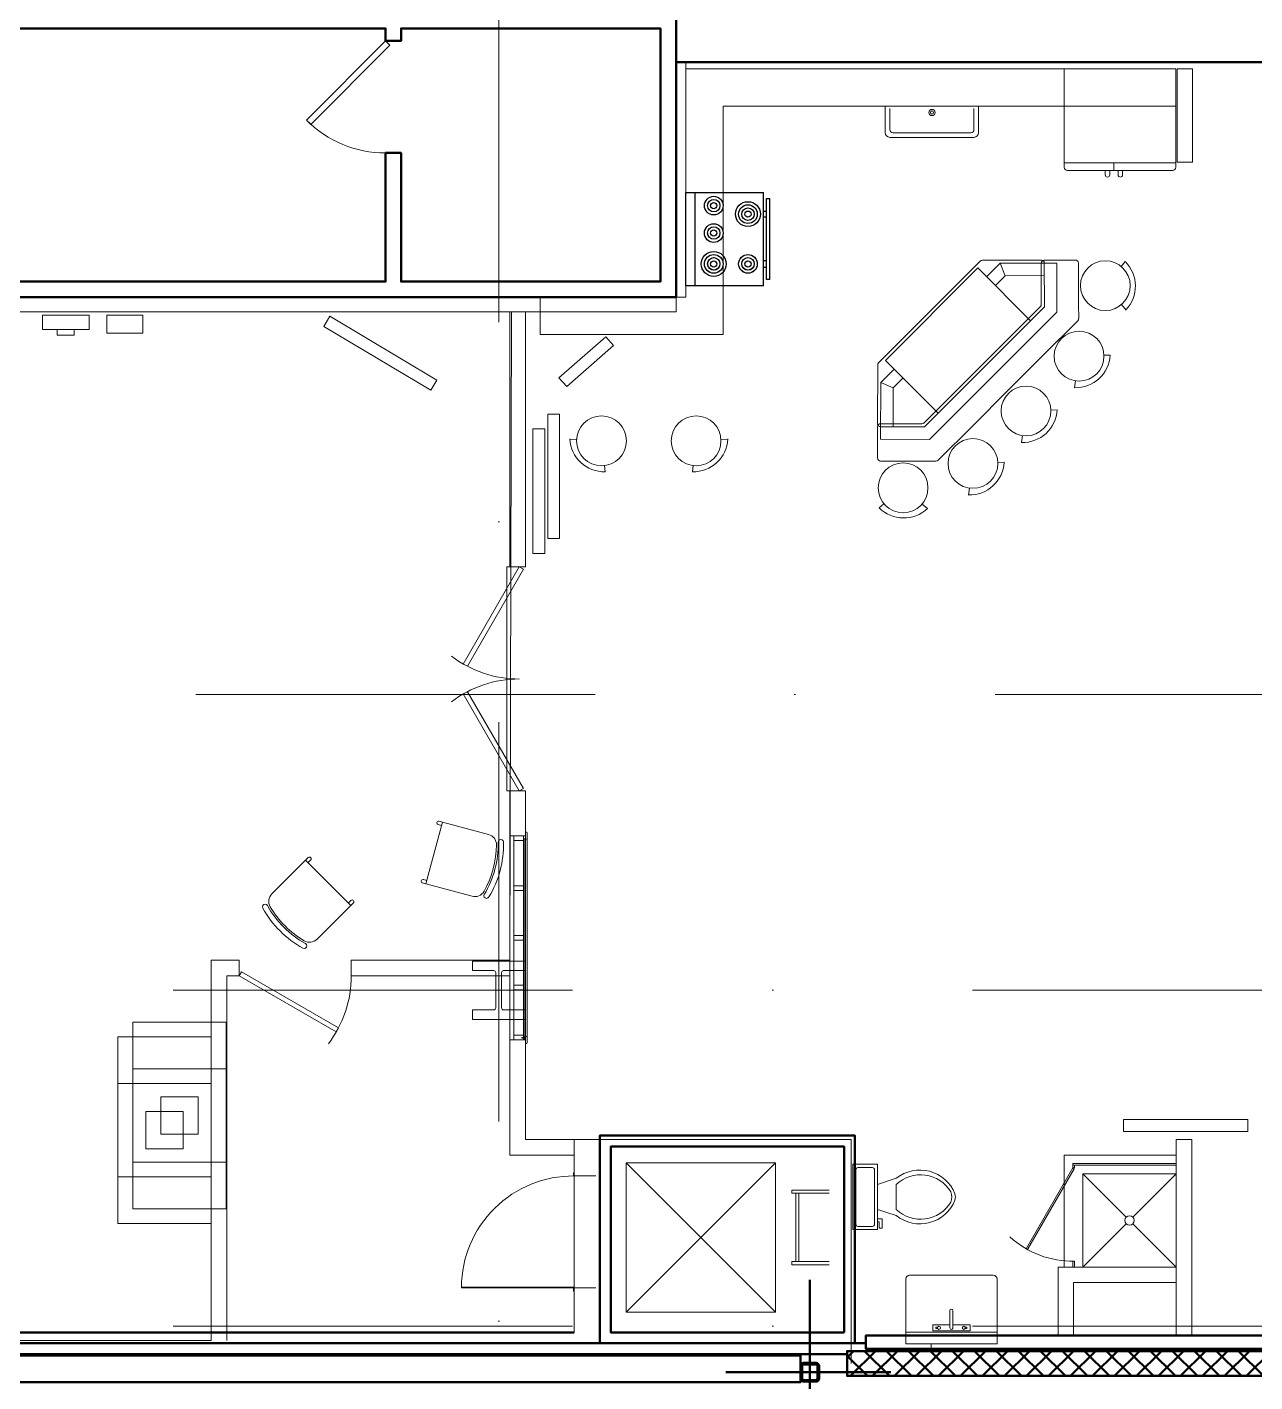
# Model space of a CAD drawing. Header units: inches. Extents: x -399 to 3145, y -842 to 1753.
# Drawn here: x 2116.5 to 2511.1, y 198.1 to 633.6 of the extents above; entities that cross this region are included whole.
import ezdxf

# ---------------------------------------------------------------- set-up
doc = ezdxf.new("R2010")
doc.units = ezdxf.units.IN
doc.header["$MEASUREMENT"] = 0
doc.linetypes.add('IMPORT-DGN Style 4 _2_', pattern=[256.963558, 128.401528, -64.200764, 0.160502, -64.200764])
for name, color, linetype, lineweight in [('Level 10', 7, 'Continuous', 9), ('Level 12', 7, 'Continuous', 9), ('Level 13', 7, 'Continuous', 9), ('Level 18', 7, 'Continuous', 9), ('Level 25', 7, 'Continuous', 9), ('Level 28', 7, 'Continuous', 9), ('Level 52', 7, 'Continuous', 9), ('Level 9', 252, 'Continuous', 30)]:
    doc.layers.add(name, color=color, linetype=linetype, lineweight=lineweight)

# ---------------------------------------------------------------- blocks, each defined once
blk = doc.blocks.new('1st-Floor-WCB_dwg_Table 3-825213-Level 1')
at = {"layer": 'Level 52'}
for p, q in [((4.6, 167), (-1.5, 163.5)), ((1.1, 173.1), (63.8, 64.5)), ((60.3, 70.5), (54.3, 67)), ((-128.9, -69.3), (-128.9, -62.4)), ((-17.4, -69.3), (-17.4, -62.4)), ((-10.5, -69.3), (-10.5, -62.4))]:
    blk.add_line(p, q, dxfattribs=at)
at = {"layer": 'Level 52', "flags": 128}
for points in [[(-5, 169.6), (1.1, 173.1), (82, 219.8)], [(144.7, 111.2), (63.8, 64.5), (57.7, 61)], [(-135.9, -62.4), (-135.9, -69.3), (-135.9, -162.8)], [(-135.9, -69.3), (-10.5, -69.3), (-10.5, -162.8)]]:
    blk.add_lwpolyline(points, dxfattribs=at)
at = {"layer": 'Level 52'}
for centre, radius, start, end in [((92.5, 201.7), 20.9, 44.399, 119.9991), ((109.9, 226.1), 5.23, 43.7632, 225.9232), ((-27.6, 84.1), 192.5, 14.0847, 45.9147), ((-27.6, 84.1), 189, 15.5991, 44.399), ((-27.6, 84.1), 202.9, 14.1318, 45.8676), ((-3.2, 166.6), 3.48, 119.9991, 299.9991), ((134.3, 129.3), 20.9, 299.9991, 15.5991), ((164.1, 132.2), 5.23, 194.0749, 16.2829), ((56, 64), 3.48, 119.9991, 299.9991), ((-132.4, -62.4), 3.48, 0, 180), ((-13.9, -62.4), 3.48, 360, 180), ((-115, -162.8), 20.9, 180, 255.6), ((-127.4, -190.1), 5.23, 74.0759, 256.2839), ((-73.2, 0), 192.5, 254.0856, 285.9157), ((-73.2, 0), 189, 255.6, 284.4), ((-31.4, -162.8), 20.9, 284.4, 0), ((-18.9, -190.1), 5.23, 283.7641, 105.9241), ((-73.2, 0), 202.9, 254.1327, 285.8685)]:
    blk.add_arc(centre, radius, start, end, dxfattribs=at)
blk = doc.blocks.new('1st-Floor-WCB_dwg_BARSTOL2_2-825214-Level 1')
at = {"layer": 'Level 52'}
for p, q in [((-36.3, 28.2), (-45.3, 36.6)), ((38.3, 24.3), (49.4, 32.6))]:
    blk.add_line(p, q, dxfattribs=at)
blk.add_circle((-0.6, -5.1), 48.8, dxfattribs=at)
blk.add_arc((-0.1, -14.2), 68, 43.3791, 131.707, dxfattribs=at)
blk = doc.blocks.new('1st-Floor-WCB_dwg_ISLAND CABINET-825215-Level 1')
at = {"layer": 'Level 52'}
for p, q in [((-140.8, 0), (140.8, 0)), ((-226.7, -83), (-145.1, -1.8)), ((-128, -6.1), (128, -6.1)), ((-128, -6.1), (-128, -152.4)), ((128, -6.1), (128, -152.4)), ((145.1, -1.8), (226.7, -83)), ((-155.2, -54.9), (-165.3, -30.5)), ((155.2, -54.9), (165.3, -30.5)), ((128, -152.4), (-128, -152.4))]:
    blk.add_line(p, q, dxfattribs=at)
at = {"layer": 'Level 52', "flags": 128}
for points in [[(-244, -108.8), (-165.3, -30.5), (-128, -30.5)], [(244, -108.8), (165.3, -30.5), (128, -30.5)], [(-209.5, -108.9), (-155.2, -54.9), (-128, -54.9)], [(209.5, -108.9), (155.2, -54.9), (128, -54.9)], [(-231, -87.3), (-241.8, -98), (-252.6, -108.8), (-263.4, -119.5), (-274.2, -130.3)], [(226.7, -91.6), (166.3, -152.4), (-166.3, -152.4), (-226.7, -91.6), (-244, -108.8), (-176.4, -176.8), (176.4, -176.8), (244, -108.8), (226.7, -91.6), (166.3, -152.4), (-166.3, -152.4), (-226.7, -91.6)], [(-165.5, -144.5), (-179.7, -130.2), (-193.9, -115.9), (-208.2, -101.6), (-222.4, -87.3)], [(222.4, -87.3), (208.2, -101.6), (193.9, -115.9), (179.7, -130.2), (165.5, -144.5)], [(274.2, -130.3), (263.4, -119.5), (252.6, -108.8), (241.8, -98), (231, -87.3)], [(-274.2, -138.9), (-255.1, -158.1), (-236, -177.4), (-216.9, -196.6), (-197.8, -215.9)], [(161.2, -146.3), (80.6, -146.3), (0, -146.3), (-80.6, -146.3), (-161.2, -146.3)], [(197.8, -215.9), (216.9, -196.6), (236, -177.4), (255.1, -158.1), (274.2, -138.9)], [(-193.4, -217.7), (-96.7, -217.7), (0, -217.7), (96.7, -217.7), (193.4, -217.7)]]:
    blk.add_lwpolyline(points, dxfattribs=at)
at = {"layer": 'Level 52'}
for centre, start, end in [((140.8, -6.1), 45.1376, 90), ((-140.8, -6.1), 90, 134.8624), ((-226.7, -91.6), 44.812, 134.8624), ((-222.4, -87.3), 134.8624, 224.812), ((-222.4, -87.3), 134.8624, 164.8624), ((226.7, -91.6), 45.1376, 135.188), ((222.4, -87.3), 315.188, 45.1376), ((222.4, -87.3), 15.1376, 45.1376), ((-269.9, -134.6), 134.8624, 224.812), ((269.9, -134.6), 315.188, 45.1376), ((-161.2, -140.2), 224.812, 270), ((161.2, -140.2), 270, 315.188), ((-193.4, -211.6), 224.812, 270), ((193.4, -211.6), 270, 315.188)]:
    blk.add_arc(centre, 6.1, start, end, dxfattribs=at)
blk = doc.blocks.new('1st-Floor-WCB_dwg_RGOVN30T-825218-Level 1')
at = {"layer": 'Level 13'}
for p, q in [((0, -6.1), (0, 146.3)), ((0, 146.3), (182.9, 146.3)), ((182.9, 146.3), (182.9, -6.1)), ((0, 128), (182.9, 128)), ((0, -6.1), (182.9, -6.1)), ((12.2, -18.3), (12.2, -12.2)), ((12.2, -12.2), (170.7, -12.2)), ((12.2, -18.3), (170.7, -18.3)), ((36.6, -6.1), (36.6, -12.2)), ((48.8, -12.2), (48.8, -6.1)), ((134.1, -12.2), (134.1, -6.1)), ((146.3, -6.1), (146.3, -12.2)), ((170.7, -12.2), (170.7, -18.3))]:
    blk.add_line(p, q, dxfattribs=at)
for centre, radius in [((42.7, 91.4), 24.4), ((42.7, 91.4), 18.3), ((103.1, 91.4), 18.3), ((156.8, 91.4), 18.3), ((42.7, 91.4), 12.2), ((42.7, 91.4), 6.1), ((103.1, 91.4), 12.2), ((103.1, 91.4), 6.1), ((156.8, 91.4), 12.2), ((156.8, 91.4), 6.1), ((42.7, 24.4), 18.3), ((42.7, 24.4), 12.2), ((42.7, 24.4), 6.1), ((140.2, 24.4), 24.4), ((140.2, 24.4), 18.3), ((140.2, 24.4), 12.2), ((140.2, 24.4), 6.1)]:
    blk.add_circle(centre, radius, dxfattribs=at)
at = {"layer": 'Level 9'}
for p, q in [((0, -6.1), (0, 146.3)), ((0, 146.3), (182.9, 146.3)), ((182.9, 146.3), (182.9, -6.1)), ((0, 128), (182.9, 128)), ((0, -6.1), (182.9, -6.1)), ((12.2, -18.3), (12.2, -12.2)), ((12.2, -12.2), (170.7, -12.2)), ((12.2, -18.3), (170.7, -18.3)), ((36.6, -6.1), (36.6, -12.2)), ((48.8, -12.2), (48.8, -6.1)), ((134.1, -12.2), (134.1, -6.1)), ((146.3, -6.1), (146.3, -12.2)), ((170.7, -12.2), (170.7, -18.3))]:
    blk.add_line(p, q, dxfattribs=at)
for centre, radius in [((42.7, 91.4), 24.4), ((42.7, 91.4), 18.3), ((103.1, 91.4), 18.3), ((156.8, 91.4), 18.3), ((42.7, 91.4), 12.2), ((42.7, 91.4), 6.1), ((103.1, 91.4), 12.2), ((103.1, 91.4), 6.1), ((156.8, 91.4), 12.2), ((156.8, 91.4), 6.1), ((42.7, 24.4), 18.3), ((42.7, 24.4), 12.2), ((42.7, 24.4), 6.1), ((140.2, 24.4), 24.4), ((140.2, 24.4), 18.3), ((140.2, 24.4), 12.2), ((140.2, 24.4), 6.1)]:
    blk.add_circle(centre, radius, dxfattribs=at)
blk = doc.blocks.new('1st-Floor-WCB_dwg_stove-825219-Level 1')
at = {"layer": 'Level 52'}
for p, q in [((0, -91.4), (0, 91.4)), ((0, 91.4), (152.4, 91.4)), ((18.3, -91.4), (18.3, 91.4)), ((152.4, -91.4), (152.4, 91.4)), ((152.4, 54.9), (158.5, 54.9)), ((158.5, -79.2), (158.5, 79.2)), ((158.5, 79.2), (164.6, 79.2)), ((164.6, -79.2), (164.6, 79.2)), ((158.5, 42.7), (152.4, 42.7)), ((158.5, -42.7), (152.4, -42.7)), ((152.4, -54.9), (158.5, -54.9)), ((164.6, -79.2), (158.5, -79.2)), ((152.4, -91.4), (0, -91.4))]:
    blk.add_line(p, q, dxfattribs=at)
for centre, radius in [((54.9, 65.4), 18.3), ((54.9, 65.4), 12.2), ((54.9, 65.4), 6.1), ((121.9, 48.8), 24.4), ((121.9, 48.8), 18.3), ((121.9, 48.8), 12.2), ((121.9, 48.8), 6.1), ((54.9, 11.7), 18.3), ((54.9, 11.7), 12.2), ((54.9, 11.7), 6.1), ((54.9, -48.8), 24.4), ((54.9, -48.8), 18.3), ((54.9, -48.8), 12.2), ((54.9, -48.8), 6.1), ((121.9, -48.8), 18.3), ((121.9, -48.8), 12.2), ((121.9, -48.8), 6.1)]:
    blk.add_circle(centre, radius, dxfattribs=at)
at = {"rotation": 90}
blk.add_blockref('1st-Floor-WCB_dwg_RGOVN30T-825218-Level 1', (146.3, -91.4), dxfattribs=at)
blk = doc.blocks.new('1st-Floor-WCB_dwg_14W426-825231-Level 1')
at = {"layer": 'Level 12'}
for p, q in [((-3, 0), (3, 0)), ((0, 3), (0, -3))]:
    blk.add_line(p, q, dxfattribs=at)
at = {"layer": 'Level 12', "flags": 128}
for points in [[(-57.2, -51.1), (-57.2, -25.5), (-57.2, 0), (-57.2, 25.5), (-57.2, 51.1)], [(-57.2, 51.1), (-52.5, 51.1), (-47.8, 51.1), (-43.1, 51.1), (-38.5, 51.1)], [(-38.5, 51.1), (-38.5, 40.7), (-38.5, 30.3), (-38.5, 19.9), (-38.5, 9.5)], [(38.5, 9.5), (38.5, 19.9), (38.5, 30.3), (38.5, 40.7), (38.5, 51.1)], [(38.5, 51.1), (43.1, 51.1), (47.8, 51.1), (52.5, 51.1), (57.2, 51.1)], [(57.2, 51.1), (57.2, 25.5), (57.2, 0), (57.2, -25.5), (57.2, -51.1)], [(-34.7, 5.7), (-17.3, 5.7), (0, 5.7), (17.3, 5.7), (34.7, 5.7)], [(-38.5, -9.5), (-38.5, -19.9), (-38.5, -30.3), (-38.5, -40.7), (-38.5, -51.1)], [(34.7, -5.7), (17.3, -5.7), (0, -5.7), (-17.3, -5.7), (-34.7, -5.7)], [(38.5, -51.1), (38.5, -40.7), (38.5, -30.3), (38.5, -19.9), (38.5, -9.5)], [(-38.5, -51.1), (-43.1, -51.1), (-47.8, -51.1), (-52.5, -51.1), (-57.2, -51.1)], [(57.2, -51.1), (52.5, -51.1), (47.8, -51.1), (43.1, -51.1), (38.5, -51.1)]]:
    blk.add_lwpolyline(points, dxfattribs=at)
at = {"layer": 'Level 12'}
for centre, start, end in [((-34.7, 9.5), 180, 270), ((34.7, 9.5), 270, 360), ((-34.7, -9.5), 90, 180), ((34.7, -9.5), 0, 90)]:
    blk.add_arc(centre, 3.81, start, end, dxfattribs=at)
blk = doc.blocks.new('1st-Floor-WCB_dwg_DOR36R-825251-Level 1')
at = {"layer": 'Level 25'}
for p, q in [((-190.1, 109.7), (-194.6, 101.8)), ((0, 0), (-190.1, 109.7)), ((-4.6, -7.9), (-194.6, 101.8)), ((-4.6, -7.9), (0, 0))]:
    blk.add_line(p, q, dxfattribs=at)
blk.add_arc((0, 0), 219.5, 142.6899, 180, dxfattribs=at)
blk = doc.blocks.new('1st-Floor-WCB_dwg_GFAUCETT-825252-Level 1')
at = {"layer": 'Level 28'}
for p, q in [((-3, -6.1), (-3, -39.6)), ((3, -39.6), (3, -6.1))]:
    blk.add_line(p, q, dxfattribs=at)
at = {"layer": 'Level 28', "flags": 128}
for points in [[(-3, -12.2), (-36.6, -12.2), (-36.6, 0), (36.6, 0), (36.6, -12.2), (3, -12.2)], [(-27, -7.6), (-30.5, -7.6), (-30.5, -4.6), (-27, -4.6)], [(27, -7.6), (30.5, -7.6), (30.5, -4.6), (27, -4.6)]]:
    blk.add_lwpolyline(points, dxfattribs=at)
at = {"layer": 'Level 28'}
for centre in [(-24.4, -6.1), (24.4, -6.1)]:
    blk.add_circle(centre, 3.05, dxfattribs=at)
for centre, start, end in [((0, -6.1), 360, 180), ((0, -39.6), 180, 360)]:
    blk.add_arc(centre, 3.05, start, end, dxfattribs=at)
blk = doc.blocks.new('1st-Floor-WCB_dwg_flat 8 x 1_25-825253-Level 1')
at = {"layer": 'Level 28'}
for p, q in [((1.2, -0.5), (1.2, 0.5)), ((1.6, -0.5), (1.6, 0.5)), ((1.9, -0.5), (1.9, 0.5)), ((2.1, -0.3), (2.1, 0.3)), ((2.3, -0.5), (2.3, 0.5)), ((2.5, -0.3), (2.5, 0.3)), ((2.6, -0.5), (2.6, 0.5)), ((2.8, -0.3), (2.8, 0.3)), ((2.9, -0.5), (2.9, 0.5)), ((3.1, -0.3), (3.1, 0.3)), ((3.3, -0.5), (3.3, 0.5)), ((3.5, -0.3), (3.5, 0.3)), ((3.6, -0.5), (3.6, 0.5)), ((3.8, -0.3), (3.8, 0.3)), ((4.3, -0.5), (4.3, 0.5)), ((4.5, -0.3), (4.5, 0.3)), ((4.6, -0.5), (4.6, 0.5)), ((4.8, -0.3), (4.8, 0.3)), ((5, -0.5), (5, 0.5)), ((5.2, -0.3), (5.2, 0.3)), ((5.3, -0.5), (5.3, 0.5)), ((5.5, -0.3), (5.5, 0.3)), ((5.6, -0.5), (5.6, 0.5)), ((5.9, -0.3), (5.9, 0.3)), ((6, -0.5), (6, 0.5)), ((6.2, -0.3), (6.2, 0.3)), ((6.3, -0.5), (6.3, 0.5)), ((6.7, 0.5), (6.7, 0.5)), ((6.7, -0.5), (6.7, -0.5))]:
    blk.add_line(p, q, dxfattribs=at)
at = {"layer": 'Level 28', "flags": 128}
for points in [[(0.6, -0.5), (0, -1), (0, 1), (0.6, 0.5)], [(0.7, -0.3), (0.6, -0.5), (0.6, 0.5), (0.7, 0.3)], [(0.9, -0.5), (0.8, -0.3), (0.7, -0.3), (0.7, 0.3), (0.8, 0.3)], [(0.8, -0.3), (0.8, 0.3), (0.9, 0.5), (0.9, 0.5)], [(1.1, 0.3), (0.9, 0.5), (0.9, -0.5), (1.1, -0.3)], [(0.9, -0.5), (0.9, -0.5), (0.9, 0.5)], [(1.3, -0.5), (1.2, -0.5), (1.1, -0.3), (1.1, 0.3), (1.2, 0.5), (1.3, 0.5)], [(1.1, -0.3), (1.1, -0.3), (1.1, 0.3), (1.1, 0.3)], [(1.4, 0.3), (1.3, 0.5), (1.3, -0.5), (1.4, -0.3)], [(1.5, -0.3), (1.4, -0.3), (1.4, 0.3), (1.5, 0.3)], [(1.6, -0.5), (1.6, -0.5), (1.5, -0.3), (1.5, 0.3), (1.6, 0.5), (1.6, 0.5)], [(1.8, 0.3), (1.6, 0.5), (1.6, -0.5), (1.8, -0.3)], [(2, -0.5), (1.9, -0.5), (1.8, -0.3), (1.8, 0.3), (1.9, 0.5), (2, 0.5)], [(1.8, -0.3), (1.8, -0.3), (1.8, 0.3), (1.8, 0.3)], [(2.1, 0.3), (2, 0.5), (2, -0.5), (2.1, -0.3)], [(2.3, -0.5), (2.3, -0.5), (2.1, -0.3), (2.1, -0.3), (2.1, 0.3), (2.1, 0.3), (2.3, 0.5), (2.3, 0.5)], [(2.4, 0.3), (2.3, 0.5), (2.3, -0.5), (2.4, -0.3)], [(2.6, -0.5), (2.6, -0.5), (2.5, -0.3), (2.4, -0.3), (2.4, 0.3), (2.5, 0.3), (2.6, 0.5), (2.6, 0.5)], [(2.8, 0.3), (2.6, 0.5), (2.6, -0.5), (2.8, -0.3)], [(3, -0.5), (2.9, -0.5), (2.8, -0.3), (2.8, -0.3), (2.8, 0.3), (2.8, 0.3), (2.9, 0.5), (3, 0.5)], [(3.1, 0.3), (3, 0.5), (3, -0.5), (3.1, -0.3)], [(3.3, -0.5), (3.3, -0.5), (3.1, -0.3), (3.1, -0.3), (3.1, 0.3), (3.1, 0.3), (3.3, 0.5), (3.3, 0.5)], [(3.4, 0.3), (3.3, 0.5), (3.3, -0.5), (3.4, -0.3)], [(3.7, -0.5), (3.6, -0.5), (3.5, -0.3), (3.4, -0.3), (3.4, 0.3), (3.5, 0.3), (3.6, 0.5), (3.7, 0.5)], [(3.8, 0.3), (3.7, 0.5), (3.7, -0.5), (3.8, -0.3)], [(4, -0.5), (3.8, -0.3), (3.8, -0.3), (3.8, 0.3), (3.8, 0.3), (4, 0.5)], [(4.1, 0.3), (4, 0.5), (4, -0.5), (4.1, -0.3)], [(4, -0.5), (4, -0.5), (4, 0.5), (4, 0.5)], [(4.2, -0.3), (4.1, -0.3), (4.1, 0.3), (4.2, 0.3), (4.3, 0.5), (4.3, 0.5)], [(4.3, -0.5), (4.3, -0.5), (4.2, -0.3), (4.2, 0.3)], [(4.5, 0.3), (4.3, 0.5), (4.3, -0.5), (4.5, -0.3)], [(4.7, -0.5), (4.6, -0.5), (4.5, -0.3), (4.5, -0.3), (4.5, 0.3), (4.5, 0.3), (4.6, 0.5), (4.7, 0.5)], [(4.8, 0.3), (4.7, 0.5), (4.7, -0.5), (4.8, -0.3)], [(5, -0.5), (5, -0.5), (4.8, -0.3), (4.8, -0.3), (4.8, 0.3), (4.8, 0.3), (5, 0.5), (5, 0.5)], [(5.1, 0.3), (5, 0.5), (5, -0.5), (5.1, -0.3)], [(5.4, -0.5), (5.3, -0.5), (5.2, -0.3), (5.1, -0.3), (5.1, 0.3), (5.2, 0.3), (5.3, 0.5), (5.4, 0.5)], [(5.5, 0.3), (5.4, 0.5), (5.4, -0.5), (5.5, -0.3)], [(5.7, -0.5), (5.6, -0.5), (5.5, -0.3), (5.5, -0.3), (5.5, 0.3), (5.5, 0.3), (5.6, 0.5), (5.7, 0.5)], [(5.8, 0.3), (5.7, 0.5), (5.7, -0.5), (5.8, -0.3)], [(6, -0.5), (6, -0.5), (5.9, -0.3), (5.8, -0.3), (5.8, 0.3), (5.9, 0.3), (6, 0.5), (6, 0.5)], [(6.2, 0.3), (6, 0.5), (6, -0.5), (6.2, -0.3)], [(6.4, -0.5), (6.3, -0.5), (6.2, -0.3), (6.2, -0.3), (6.2, 0.3), (6.2, 0.3), (6.3, 0.5), (6.4, 0.5)], [(6.5, 0.3), (6.4, 0.5), (6.4, -0.5), (6.5, -0.3)], [(6.5, -0.3), (6.5, -0.3), (6.5, 0.3), (6.5, 0.3), (6.5, -0.3), (6.7, -0.5), (6.7, 0.5), (6.5, 0.3)], [(6.8, 0.3), (6.7, 0.5), (6.7, -0.5), (6.8, -0.3)], [(6.9, -0.3), (6.8, -0.3), (6.8, 0.3), (6.9, 0.3)], [(7.2, -0.3), (6.9, -0.4), (6.9, 0.4), (7.2, 0.3)], [(6.9, -0.4), (6.9, -0.3), (6.9, 0.3), (6.9, 0.4)], [(7.2, 0.3), (7.2, 0.3), (7.2, -0.3), (7.2, -0.3)], [(7.2, -0.3), (7.6, -0.1), (7.6, 0.1), (7.2, 0.3), (7.2, 0.2), (7.2, 0), (7.2, -0.2), (7.2, -0.3), (7.2, -0.3), (7.2, 0.3), (7.2, 0.3)]]:
    blk.add_lwpolyline(points, dxfattribs=at)

msp = doc.modelspace()

# ---------------------------------------------------------------- linework, layer by layer
at = {"layer": 'Level 10', "color": 40, "linetype": 'IMPORT-DGN Style 4 _2_'}
for p, q in [((2268.07, 1695), (2268.07, -842)), ((-398.93, 419), (3062.67, 419)), ((3062.67, 324), (-398.93, 324)), ((3062.67, 216), (865.46, 216))]:
    msp.add_line(p, q, dxfattribs=at)
at = {"layer": 'Level 18', "color": 1, "lineweight": 13}
for p, q in [((2357.07, 268.5), (2309.07, 268.5)), ((2309.07, 268.5), (2309.07, 220.5)), ((2357.07, 268.5), (2309.07, 220.5)), ((2357.07, 268.5), (2357.07, 220.5)), ((2357.07, 220.5), (2309.07, 220.5))]:
    msp.add_line(p, q, dxfattribs=at)
at = {"layer": 'Level 18', "color": 1, "lineweight": 13, "flags": 128}
msp.add_lwpolyline([(2357.07, 220.5), (2309.07, 268.5)], close=True, dxfattribs=at)
at = {"layer": 'Level 25', "color": 2, "lineweight": 13}
for p, q in [((2231.69, 629.12), (2206.24, 603.67)), ((2207.65, 602.25), (2233.11, 627.71)), ((2231.69, 629.12), (2233.11, 627.71)), ((2206.24, 603.67), (2207.65, 602.25)), ((2452.6, 266.88), (2437.6, 240.9)), ((2256.07, 228.55), (2292.07, 228.55)), ((2256.07, 228.55), (2256.07, 228.3)), ((2292.07, 228.3), (2256.07, 228.3)), ((2292.07, 228.55), (2292.07, 228.3))]:
    msp.add_line(p, q, dxfattribs=at)
for centre, radius, start, end in [((2231.69, 629.12), 36, 225, 270), ((2292.07, 228.3), 36, 89.6021, 179.6021), ((2452.6, 266.88), 30, 227.6729, 270.955)]:
    msp.add_arc(centre, radius, start, end, dxfattribs=at)
at = {"layer": 'Level 28', "color": 3, "lineweight": 50}
for p, q in [((2325.07, 622.25), (2745.94, 622.25)), ((2368.07, 171.09), (2368.07, 230.89)), ((2380.07, 205.99), (2382.08, 208)), ((2380.07, 206.5), (2386.57, 200)), ((2381.15, 200), (2389.15, 208)), ((2385.65, 208), (2393.65, 200)), ((2388.22, 200), (2396.22, 208)), ((2392.72, 208), (2400.72, 200)), ((2395.29, 200), (2403.29, 208)), ((2399.79, 208), (2407.79, 200)), ((2402.36, 200), (2410.36, 208)), ((2406.86, 208), (2414.86, 200)), ((2409.43, 200), (2417.43, 208)), ((2413.93, 208), (2421.93, 200)), ((2416.5, 200), (2424.5, 208)), ((2421, 208), (2429, 200)), ((2423.57, 200), (2431.57, 208)), ((2428.07, 208), (2436.07, 200)), ((2430.65, 200), (2438.65, 208)), ((2435.14, 208), (2443.14, 200)), ((2437.72, 200), (2445.72, 208)), ((2442.21, 208), (2450.21, 200)), ((2444.79, 200), (2452.79, 208)), ((2449.29, 208), (2457.29, 200)), ((2451.86, 200), (2459.86, 208)), ((2456.36, 208), (2464.36, 200)), ((2458.93, 200), (2466.93, 208)), ((2463.43, 208), (2471.43, 200)), ((2466, 200), (2474, 208)), ((2470.5, 208), (2478.5, 200)), ((2473.07, 200), (2481.07, 208)), ((2477.57, 208), (2485.57, 200)), ((2480.14, 200), (2488.14, 208)), ((2484.64, 208), (2492.64, 200)), ((2487.21, 200), (2495.21, 208)), ((2491.71, 208), (2499.71, 200)), ((2494.29, 200), (2502.29, 208)), ((2498.78, 208), (2506.78, 200)), ((2501.36, 200), (2509.36, 208)), ((2505.85, 208), (2513.85, 200)), ((2508.43, 200), (2516.43, 208)), ((2394.08, 201.19), (2341.1, 201.19)), ((2365.07, 199.19), (2365.07, 203.19)), ((2365.57, 199.19), (2365.57, 203.19)), ((2366.07, 204.19), (2370.07, 204.19)), ((2366.07, 203.69), (2370.07, 203.69)), ((2370.57, 203.19), (2370.57, 199.19)), ((2370.07, 198.69), (2366.07, 198.69)), ((2370.07, 198.19), (2366.07, 198.19))]:
    msp.add_line(p, q, dxfattribs=at)
at = {"layer": 'Level 28', "color": 90}
for p, q in [((2121.38, 541), (2136.39, 541)), ((2121.38, 541), (2121.38, 536.37)), ((2136.39, 541), (2136.39, 536.37)), ((2142.14, 541), (2153.69, 541)), ((2142.14, 541), (2142.14, 535.22)), ((2153.69, 541), (2153.69, 535.22)), ((2271.69, 542), (2271.69, 460.03)), ((2136.39, 536.37), (2121.38, 536.37)), ((2126.16, 536.37), (2131.61, 536.37)), ((2126.16, 536.37), (2126.16, 534.56)), ((2131.61, 536.37), (2131.61, 534.56)), ((2131.61, 534.56), (2126.16, 534.56)), ((2153.69, 535.22), (2142.14, 535.22)), ((2276.69, 507), (2276.69, 530)), ((2279.07, 504.4), (2279.07, 464.4)), ((2279.07, 504.4), (2282.89, 504.4)), ((2282.89, 464.4), (2282.89, 504.4)), ((2279.07, 464.4), (2282.89, 464.4)), ((2271.69, 373.57), (2276.69, 373.57)), ((2272.94, 373.57), (2272.94, 309.57)), ((2276.07, 372.66), (2276.44, 372.66)), ((2276.07, 372.66), (2276.07, 308.97)), ((2276.44, 372.66), (2276.44, 308.97)), ((2277.19, 308.82), (2277.19, 372.82)), ((2175.69, 308.98), (2145.69, 308.98)), ((2145.69, 308.98), (2145.69, 248.98)), ((2175.69, 308.98), (2175.69, 248.98)), ((2276.44, 308.97), (2276.07, 308.97)), ((2276.44, 308.94), (2276.07, 308.94)), ((2175.69, 293.98), (2145.69, 293.98)), ((2145.69, 293.98), (2145.69, 263.98)), ((2175.69, 293.98), (2175.69, 263.98)), ((2166.69, 284.98), (2154.69, 284.98)), ((2154.69, 284.98), (2154.69, 272.98)), ((2166.69, 284.98), (2166.69, 272.98)), ((2508.91, 282.42), (2468.91, 282.42)), ((2468.91, 282.42), (2468.91, 278.61)), ((2508.91, 282.42), (2508.91, 278.61)), ((2508.91, 278.61), (2468.91, 278.61)), ((2490.85, 276), (2485.85, 276)), ((2166.69, 272.98), (2154.69, 272.98)), ((2389.87, 268.03), (2381.87, 268.03)), ((2381.87, 268.03), (2381.87, 247.03)), ((2382.87, 266.03), (2382.87, 249.03)), ((2387.87, 267.03), (2383.87, 267.03)), ((2388.87, 249.03), (2388.87, 266.03)), ((2389.87, 268.03), (2389.87, 247.03)), ((2485.85, 267.75), (2452.6, 267.75)), ((2175.69, 263.98), (2145.69, 263.98)), ((2292.07, 264.3), (2292.07, 265.3)), ((2292.07, 265.3), (2292.32, 265.3)), ((2292.32, 264.3), (2292.07, 264.3)), ((2292.32, 264.3), (2292.32, 265.3)), ((2299.32, 264.3), (2292.32, 264.3)), ((2389.87, 261.53), (2395.87, 263.53)), ((2395.87, 261.53), (2395.87, 253.53)), ((2455.85, 265), (2455.85, 235)), ((2455.85, 265), (2485.85, 265)), ((2455.85, 265), (2469.79, 251.06)), ((2471.92, 251.06), (2485.85, 265)), ((2485.85, 235), (2485.85, 265)), ((2363.57, 236.75), (2363.57, 258.75)), ((2364.57, 236.75), (2364.57, 258.75)), ((2389.87, 253.53), (2395.87, 251.53)), ((2145.69, 248.98), (2175.69, 248.98)), ((2455.85, 235), (2469.79, 248.94)), ((2389.87, 247.03), (2381.87, 247.03)), ((2383.87, 248.03), (2387.87, 248.03)), ((2452.6, 235), (2452.6, 236.88)), ((2453.1, 235), (2453.1, 236.89)), ((2400.15, 232.37), (2427.04, 232.37)), ((2455.85, 235), (2485.85, 235)), ((2292.07, 228.3), (2292.32, 228.3)), ((2292.07, 228.3), (2292.07, 227.3)), ((2292.32, 227.3), (2292.07, 227.3)), ((2292.32, 228.3), (2292.32, 227.3)), ((2299.32, 228.3), (2292.32, 228.3)), ((2452.85, 230), (2452.85, 213)), ((2452.86, 230), (2485.85, 230)), ((2428.26, 214.04), (2398.92, 214.04)), ((2407.07, 208.25), (2407.07, 210.37))]:
    msp.add_line(p, q, dxfattribs=at)
at = {"layer": 'Level 28', "color": 3, "lineweight": 50, "flags": 128}
for points in [[(2058.19, 546.75), (2325.07, 546.75), (2325.07, 638)], [(2063.07, 633.12), (2231.69, 633.12), (2231.69, 629.12), (2236.69, 629.12), (2236.69, 633.12), (2320.07, 633.12), (2320.07, 551.75), (2236.69, 551.75), (2236.69, 593.12), (2231.69, 593.12), (2231.69, 551.75), (2063.07, 551.75)], [(1062.57, 403.79), (1062.57, 210.5), (2386.07, 210.5)], [(1066.19, 286), (1066.19, 214), (2292.32, 214)], [(2300.57, 210.5), (2300.57, 277.25), (2382.57, 277.25), (2382.57, 210.5)], [(2745.94, 271), (2745.94, 213), (2386.07, 213), (2386.07, 208.75), (2752.57, 208.75)], [(1057.69, 236), (1057.69, 207), (2380.07, 207)], [(2365.07, 206.62), (2365.07, 198), (1028.07, 198), (1028.07, 234), (1057.69, 234)], [(2365.07, 206.62), (1036.57, 206.62), (1036.57, 225.5), (1057.69, 225.5)], [(2793.07, 208), (2380.07, 208), (2380.07, 207), (2380.07, 200), (2858.07, 200)], [(2371.07, 203.19), (2371.07, 201.19), (2371.07, 199.19)]]:
    msp.add_lwpolyline(points, dxfattribs=at)
at = {"layer": 'Level 28', "color": 90, "flags": 128}
for points in [[(2189.32, 542), (2325.07, 542), (2325.07, 546.75)], [(2180.69, 211.37), (2180.69, 328.62), (2184.69, 328.62), (2184.69, 333.62), (2175.69, 333.62), (2175.69, 211.37), (2089.56, 211.37), (2089.56, 542), (2272.19, 542), (2271.69, 333.62), (2220.69, 333.62), (2271.69, 333.62)], [(2276.69, 542), (2276.69, 460.03), (2270.69, 460.03), (2270.69, 388.03), (2276.69, 388.03)], [(2271.69, 388.03), (2271.69, 271), (2292.32, 271), (2292.32, 276)], [(2381.32, 208.25), (2381.32, 276), (2276.69, 276), (2276.69, 388.03), (2276.69, 378.07)], [(2276.69, 374.82), (2276.69, 374.26), (2276.69, 373.69), (2276.69, 373.13), (2276.69, 372.57)], [(2276.94, 374.82), (2276.88, 374.82), (2276.82, 374.82), (2276.76, 374.82), (2276.69, 374.82)], [(2277.19, 372.82), (2277.19, 373.26), (2277.19, 373.69), (2277.19, 374.13), (2277.19, 374.57)], [(2272.94, 372.07), (2276.07, 372.07), (2272.94, 372.07), (2272.94, 373.57), (2276.07, 373.57), (2276.07, 372.07)], [(2276.69, 372.57), (2276.76, 372.57), (2276.82, 372.57), (2276.88, 372.57), (2276.94, 372.57)], [(2272.94, 356.07), (2276.07, 356.07), (2272.94, 356.07), (2272.94, 357.57), (2276.07, 357.57), (2276.07, 356.07)], [(2272.94, 340.07), (2276.07, 340.07), (2272.94, 340.07), (2272.94, 341.57), (2276.07, 341.57), (2276.07, 340.07)], [(2175.69, 211.37), (2175.69, 333.62), (2184.69, 333.62), (2184.69, 328.62), (2180.69, 328.62), (2180.69, 211.37)], [(2272.94, 324.07), (2276.07, 324.07), (2272.94, 324.07), (2272.94, 325.57), (2276.07, 325.57), (2276.07, 324.07)], [(2272.44, 308.07), (2276.07, 308.07), (2272.94, 308.07), (2272.94, 309.57), (2276.07, 309.57), (2276.07, 308.07), (2276.69, 308.07)], [(2276.44, 308.19), (2276.44, 309.19), (2276.69, 309.19), (2276.69, 308.19), (2276.44, 308.19), (2276.07, 308.19)], [(2271.69, 308.07), (2276.69, 308.07), (2276.07, 308.07)], [(2276.69, 306.82), (2276.69, 276), (2292.32, 276), (2292.32, 271), (2271.69, 271), (2271.69, 304.87)], [(2276.69, 306.82), (2276.69, 307.38), (2276.69, 307.94), (2276.69, 308.51), (2276.69, 309.07)], [(2276.69, 309.07), (2276.76, 309.07), (2276.82, 309.07), (2276.88, 309.07), (2276.94, 309.07)], [(2276.94, 306.82), (2276.88, 306.82), (2276.82, 306.82), (2276.76, 306.82), (2276.69, 306.82)], [(2277.19, 308.82), (2277.19, 308.38), (2277.19, 307.94), (2277.19, 307.51), (2277.19, 307.07)], [(2292.32, 214), (2292.32, 276), (2301.32, 276), (2381.32, 276), (2381.32, 208.25), (2381.32, 204)], [(2485.85, 213), (2485.85, 276), (2490.85, 276), (2490.85, 213)], [(2485.85, 271), (2449.85, 271), (2449.85, 235)], [(2438.04, 240.65), (2453.04, 266.63), (2452.6, 266.88), (2452.6, 268.25), (2485.85, 268.25)], [(2452.6, 266.88), (2453.1, 266.88), (2453.1, 267.75)], [(2374.32, 258.75), (2362.32, 258.75), (2362.32, 259.75), (2374.32, 259.75)], [(2389.87, 250.53), (2391.37, 250.53), (2391.37, 247.53), (2390.37, 247.53), (2390.37, 249.53), (2389.87, 249.53)], [(2447.85, 213), (2447.85, 235), (2485.85, 235), (2471.92, 248.94)], [(2374.32, 236.75), (2362.32, 236.75), (2362.32, 235.75), (2374.32, 235.75)], [(2428.26, 231.15), (2428.26, 210.37), (2398.92, 210.37), (2398.92, 231.15)]]:
    msp.add_lwpolyline(points, dxfattribs=at)
msp.add_lwpolyline([(2271.69, 328.62), (2220.69, 328.62), (2220.69, 333.62), (2220.69, 328.62)], close=True, dxfattribs=at)
at = {"layer": 'Level 28', "color": 3, "lineweight": 50, "flags": 128}
msp.add_lwpolyline([(2379.07, 214), (2304.07, 214), (2304.07, 273.75), (2379.07, 273.75)], close=True, dxfattribs=at)
at = {"layer": 'Level 28', "color": 90}
msp.add_circle((2470.85, 250), 1.5, dxfattribs=at)
for centre, radius, start, end in [((2276.94, 374.57), 0.25, 0, 90), ((2276.94, 372.82), 0.25, 270, 0), ((2276.94, 308.82), 0.25, 0, 90), ((2276.94, 307.07), 0.25, 270, 0), ((2383.74, 266.15), 0.884, 81.8699, 188.1301), ((2387.99, 266.15), 0.884, 351.8699, 98.1301), ((2403.45, 254.01), 12.17, 22.0284, 128.5307), ((2403.69, 253.33), 11.33, 31.053, 133.6321), ((2409.75, 257.53), 4, 335.7318, 24.2682), ((2410.87, 257.53), 4, 344.8605, 15.1395), ((2403.45, 261.05), 12.17, 231.4691, 337.9714), ((2403.69, 261.73), 11.33, 226.3677, 328.9468), ((2383.74, 248.9), 0.884, 171.8699, 278.1301), ((2387.99, 248.9), 0.884, 261.8699, 8.1301), ((2400.15, 231.15), 1.22, 90, 180), ((2427.04, 231.15), 1.22, 0, 90)]:
    msp.add_arc(centre, radius, start, end, dxfattribs=at)
at = {"layer": 'Level 28', "color": 3, "lineweight": 50}
for centre, radius, start, end in [((2366.07, 203.19), 1, 90, 180), ((2366.07, 203.19), 0.5, 90, 180), ((2370.07, 203.19), 1, 360, 90), ((2370.07, 203.19), 0.5, 360, 90), ((2366.07, 199.19), 1, 180, 270), ((2366.07, 199.19), 0.5, 180, 270), ((2370.07, 199.19), 1, 270, 360), ((2370.07, 199.19), 0.5, 270, 360)]:
    msp.add_arc(centre, radius, start, end, dxfattribs=at)
at = {"layer": 'Level 52', "color": 140}
for p, q in [((2236.69, 629.12), (2231.69, 629.12)), ((2449.86, 620.12), (2485.69, 620.12)), ((2449.86, 620.12), (2449.86, 589.9)), ((2485.69, 620.12), (2485.69, 589.9)), ((2393.82, 600.62), (2393.82, 607.37)), ((2420.82, 607.37), (2420.82, 600.62)), ((2419.82, 599.62), (2394.82, 599.62)), ((2236.69, 593.12), (2231.69, 593.12)), ((2485.69, 589.9), (2449.86, 589.9)), ((2463.02, 587.5), (2463.02, 586.06)), ((2464.48, 586.06), (2464.48, 587.5)), ((2467.17, 587.5), (2467.17, 586.06)), ((2468.62, 587.5), (2468.62, 586.06)), ((2213.81, 540.61), (2211.86, 537.34)), ((2248.16, 520.12), (2213.81, 540.61)), ((2211.86, 537.34), (2246.21, 516.85)), ((2302.49, 534.04), (2287.44, 520.86)), ((2302.49, 534.04), (2305, 531.17)), ((2289.95, 517.99), (2305, 531.17)), ((2248.16, 520.12), (2246.21, 516.85)), ((2287.44, 520.86), (2289.95, 517.99)), ((2283.82, 509.15), (2283.82, 469.15)), ((2283.82, 509.15), (2287.64, 509.15)), ((2287.64, 469.15), (2287.64, 509.15)), ((2283.82, 469.15), (2287.64, 469.15)), ((2180.44, 313.73), (2150.44, 313.73)), ((2150.44, 313.73), (2150.44, 253.73)), ((2180.44, 313.73), (2180.44, 253.73)), ((2180.44, 298.73), (2150.44, 298.73)), ((2150.44, 298.73), (2150.44, 268.73)), ((2180.44, 298.73), (2180.44, 268.73)), ((2171.44, 289.73), (2159.44, 289.73)), ((2159.44, 289.73), (2159.44, 277.73)), ((2171.44, 289.73), (2171.44, 277.73)), ((2171.44, 277.73), (2159.44, 277.73)), ((2180.44, 268.73), (2150.44, 268.73)), ((2150.44, 253.73), (2180.44, 253.73))]:
    msp.add_line(p, q, dxfattribs=at)
at = {"layer": 'Level 52', "color": 140, "flags": 128}
for points in [[(2281.44, 546.75), (2281.44, 534.75), (2340.19, 534.75), (2340.19, 608.12), (2485.69, 608.12), (2485.69, 620.12), (2328.19, 620.12), (2328.19, 546.75)], [(2491.07, 590.12), (2491.07, 620.12), (2486.19, 620.12), (2486.19, 590.12)], [(2393.82, 598.12), (2420.82, 598.12)]]:
    msp.add_lwpolyline(points, close=True, dxfattribs=at)
for points in [[(2328.19, 546.75), (2328.19, 620.12), (2328.19, 622.25)], [(2392.32, 607.37), (2392.32, 599.62), (2392.32, 608.12)], [(2422.32, 608.12), (2422.32, 599.62), (2422.32, 607.37)], [(2449.86, 589.9), (2453.85, 589.9), (2457.84, 589.9), (2461.83, 589.9), (2465.82, 589.9)], [(2449.86, 588.5), (2449.86, 588.85), (2449.86, 589.2), (2449.86, 589.55), (2449.86, 589.9)], [(2465.82, 589.9), (2465.82, 589.3), (2465.82, 588.7), (2465.82, 588.1), (2465.82, 587.5)], [(2485.69, 589.9), (2480.73, 589.9), (2475.76, 589.9), (2470.79, 589.9), (2465.82, 589.9)], [(2465.82, 589.9), (2465.82, 589.3), (2465.82, 588.7), (2465.82, 588.1), (2465.82, 587.5)], [(2485.69, 588.5), (2485.69, 588.85), (2485.69, 589.2), (2485.69, 589.55), (2485.69, 589.9)], [(2465.82, 587.5), (2462.08, 587.5), (2458.34, 587.5), (2454.6, 587.5), (2450.86, 587.5)], [(2465.82, 587.5), (2470.54, 587.5), (2475.26, 587.5), (2479.98, 587.5), (2484.69, 587.5)]]:
    msp.add_lwpolyline(points, dxfattribs=at)
at = {"layer": 'Level 52', "color": 140}
for radius in [1, 0.5]:
    msp.add_circle((2407.32, 606.12), radius, dxfattribs=at)
for centre, radius, start, end in [((2393.82, 599.62), 1.5, 180, 270), ((2393.82, 599.62), 1.5, 180, 270), ((2394.82, 600.62), 1, 180, 270), ((2419.82, 600.62), 1, 270, 0), ((2420.82, 599.62), 1.5, 270, 0), ((2420.82, 599.62), 1.5, 270, 0), ((2450.86, 588.5), 1, 180, 270), ((2484.69, 588.5), 1, 270, 0), ((2463.75, 586.08), 0.727, 180, 0), ((2467.89, 586.08), 0.727, 180, 0)]:
    msp.add_arc(centre, radius, start, end, dxfattribs=at)

# ---------------------------------------------------------------- block references
at = {"xscale": 0.1640419947506442, "yscale": 0.1640419947506442, "zscale": 0.1640419947506442}
msp.add_blockref('1st-Floor-WCB_dwg_stove-825219-Level 1', (2328.19, 565.44), dxfattribs=at)
for name, p, rotation in [('1st-Floor-WCB_dwg_ISLAND CABINET-825215-Level 1', (2406.51, 542), 45.00000000000001), ('1st-Floor-WCB_dwg_BARSTOL2_2-825214-Level 1', (2463.9, 550.41), 273.3217895942358), ('1st-Floor-WCB_dwg_BARSTOL2_2-825214-Level 1', (2455.14, 527.14), 224.9999999999999), ('1st-Floor-WCB_dwg_BARSTOL2_2-825214-Level 1', (2438.09, 509.52), 224.9999999999999), ('1st-Floor-WCB_dwg_BARSTOL2_2-825214-Level 1', (2300.51, 500.02), 139.8067178312759), ('1st-Floor-WCB_dwg_BARSTOL2_2-825214-Level 1', (2421.03, 492.66), 224.9999999999999), ('1st-Floor-WCB_dwg_DOR36R-825251-Level 1', (2274.69, 460.03), 90.00000000000001), ('1st-Floor-WCB_dwg_Table 3-825213-Level 1', (2229.81, 358.08), 314.9999999999974), ('1st-Floor-WCB_dwg_14W426-825231-Level 1', (2268.07, 324), 270), ('1st-Floor-WCB_dwg_DOR36R-825251-Level 1', (2184.69, 328.62), 180), ('1st-Floor-WCB_dwg_GFAUCETT-825252-Level 1', (2413.59, 214.47), 180)]:
    msp.add_blockref(name, p, dxfattribs=dict(at, rotation=rotation))
at = {"extrusion": (0, 0, -1), "xscale": 0.1640419947506442, "yscale": 0.1640419947506442, "zscale": 0.1640419947506442}
for name, p, rotation in [('1st-Floor-WCB_dwg_BARSTOL2_2-825214-Level 1', (-2332.13, 500.02), 139.8067178312787), ('1st-Floor-WCB_dwg_BARSTOL2_2-825214-Level 1', (-2398.1, 484.61), 183.3217895941709), ('1st-Floor-WCB_dwg_DOR36R-825251-Level 1', (-2274.69, 388.03), 270)]:
    msp.add_blockref(name, p, dxfattribs=dict(at, rotation=rotation))
msp.add_blockref('1st-Floor-WCB_dwg_flat 8 x 1_25-825253-Level 1', (-2276.69, 308.69), dxfattribs=at)

doc.saveas('drawing.dxf')
